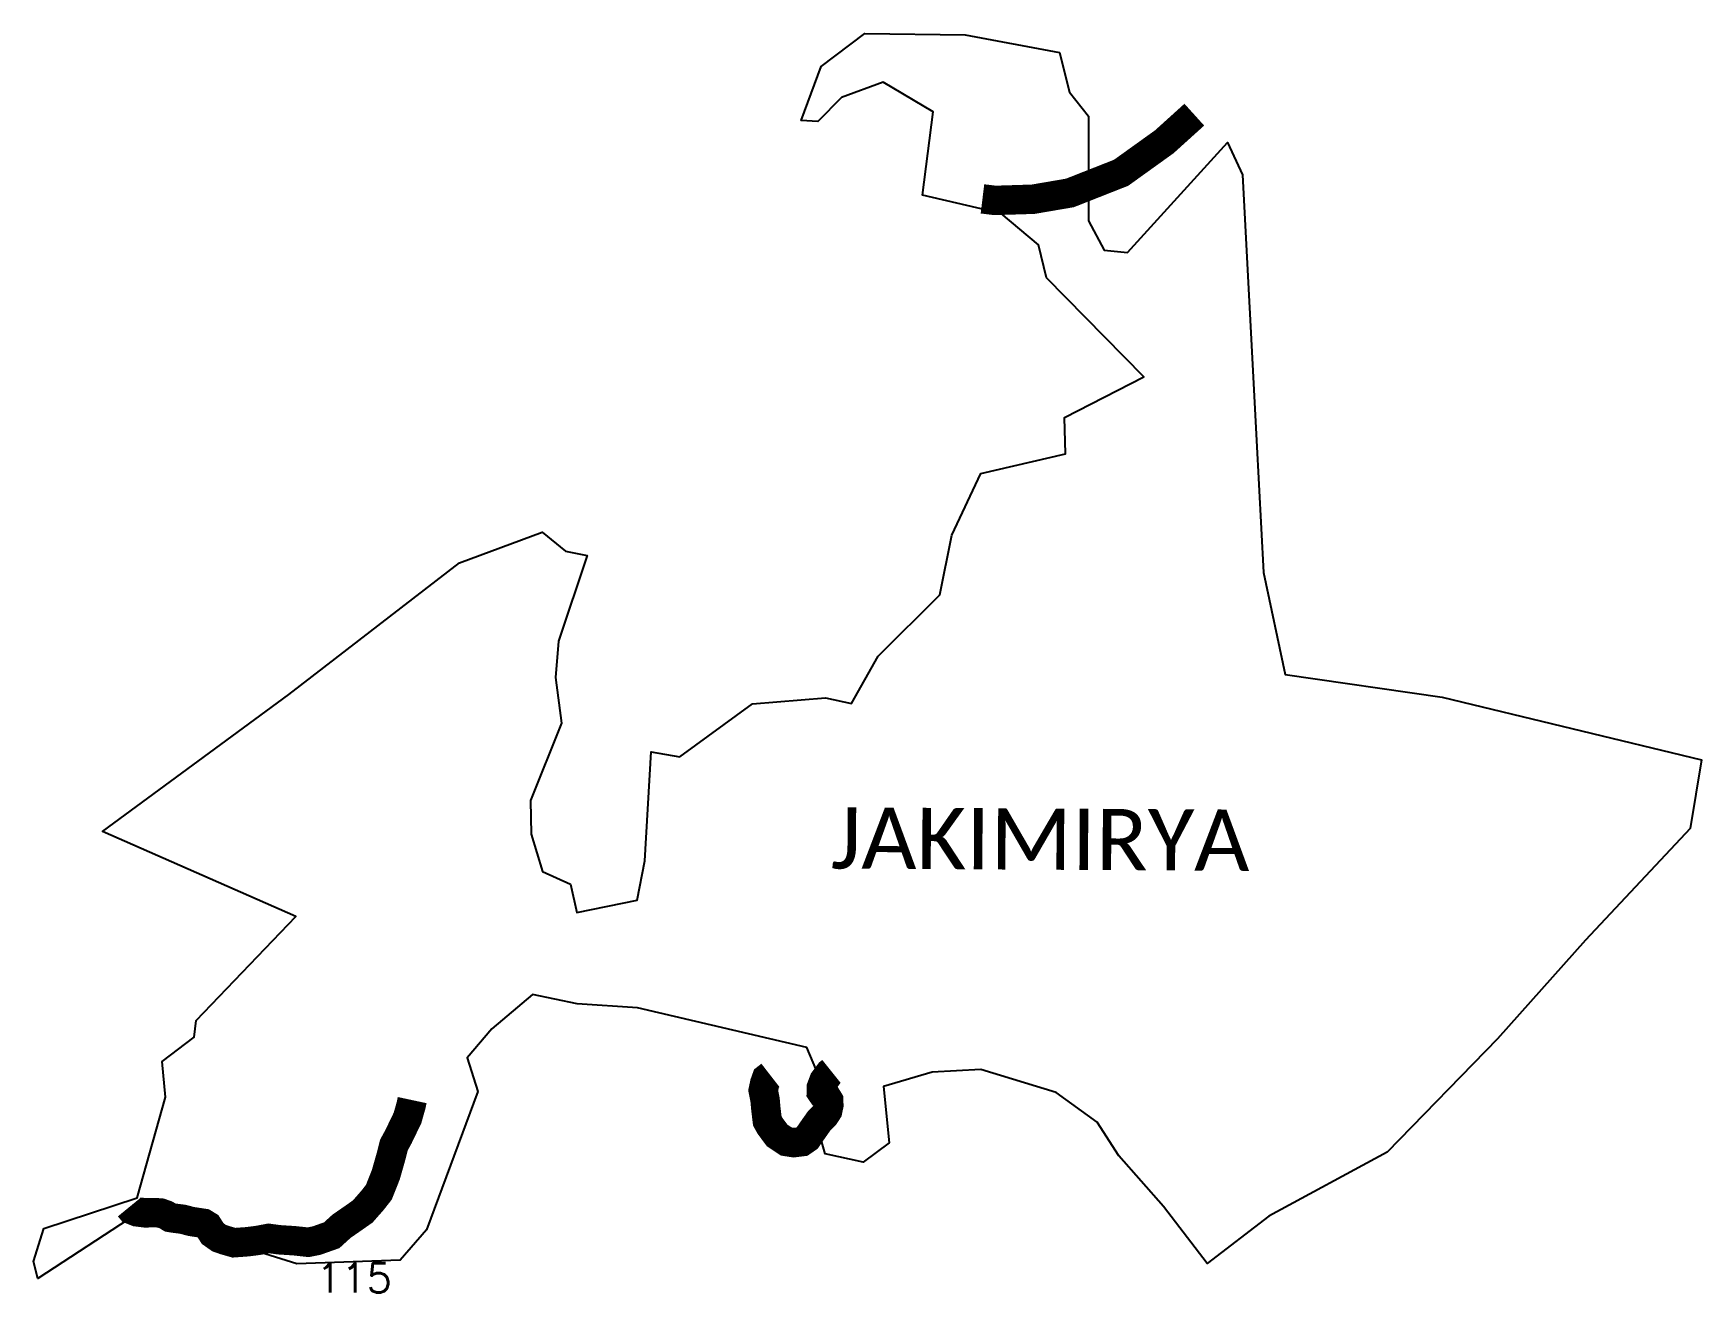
# Model space of a CAD drawing. Header units: metres. Extents: x 314786 to 317620, y 1882608 to 1884747.
import ezdxf

# ---------------------------------------------------------------- set-up
doc = ezdxf.new("R2010")
doc.units = ezdxf.units.M
for name, color, linetype in [('UNPROTECTED', 130, 'Continuous'), ('UNPROTECTED DUE TO CREEK', 150, 'Continuous'), ('village', 3, 'Continuous'), ('VILLAGE NAME', 250, 'Continuous')]:
    doc.layers.add(name, color=color, linetype=linetype)
doc.styles.get("Standard").update_dxf_attribs({"font": 'simplex.shx'})

msp = doc.modelspace()

# ---------------------------------------------------------------- linework, layer by layer
at = {"layer": 'UNPROTECTED', "const_width": 50, "flags": 128}
for points in [[(316038.3, 1882976.7), (316031.6, 1882971.5), (316028.5, 1882962.8), (316026, 1882951), (316029.2, 1882934.7), (316030.6, 1882919.1), (316033, 1882899.2), (316037.6, 1882890.9), (316049.5, 1882874.8), (316065.1, 1882864.3), (316077.9, 1882862.3), (316092.1, 1882864.1), (316100.5, 1882869.9), (316112.3, 1882886.9), (316121, 1882899.2), (316129.8, 1882907.9), (316135.6, 1882916.7), (316137.5, 1882926), (316137.3, 1882934.1), (316134, 1882939.5), (316127.7, 1882943.9), (316124.7, 1882948.3), (316124.9, 1882956.2), (316129.3, 1882967.9), (316139, 1882981), (316142, 1882983.4)], [(314949.1, 1882752.9), (314952.7, 1882748.5), (314962, 1882744.8), (314976.2, 1882743), (314992.5, 1882743.5), (315002.5, 1882742.7), (315011.5, 1882739.5), (315018.5, 1882735.2), (315025.5, 1882734), (315039.9, 1882732.2), (315054.3, 1882728.4), (315075.5, 1882725.2), (315082.4, 1882721), (315090.8, 1882707.8), (315101.6, 1882700.2), (315110.9, 1882696.9), (315127, 1882692.3), (315150.3, 1882694), (315167.9, 1882696.3), (315186, 1882699.7), (315203.7, 1882697.3), (315229.2, 1882695.7), (315253, 1882693.1), (315267.2, 1882695.9), (315292.9, 1882705), (315309.7, 1882720.3), (315329.2, 1882733.8), (315345.7, 1882745.4), (315362.2, 1882764.2), (315373.1, 1882778.1), (315385, 1882808.1), (315394.1, 1882840.2), (315398.7, 1882858.3), (315406.4, 1882872.5), (315421.7, 1882904.2), (315427.7, 1882925.3), (315429.7, 1882934.6)]]:
    msp.add_lwpolyline(points, dxfattribs=at)
at = {"layer": 'UNPROTECTED DUE TO CREEK', "const_width": 50, "flags": 128}
msp.add_lwpolyline([(316398.5, 1884465.8), (316420, 1884463.2), (316484.5, 1884465.2), (316547.1, 1884475.9), (316634.1, 1884510.2), (316707.5, 1884562.9), (316758.4, 1884608.9)], dxfattribs=at)
at = {"layer": 'village', "color": 3}
msp.add_polyline3d([(316121.6, 1882972.8, 0), (316100.1, 1883024.2, 0), (315812.7, 1883091.3, 0), (315709.7, 1883097.9, 0), (315634, 1883113.8, 0), (315565.2, 1883055.8, 0), (315523.3, 1883006.2, 0), (315541.3, 1882949.1, 0), (315453.8, 1882714, 0), (315409.3, 1882662.8, 0), (315233.8, 1882656.3, 0), (314962.1, 1882741.3, 0), (314793.7, 1882631.6, 0), (314786.1, 1882660.6, 0), (314804, 1882716.7, 0), (314962.7, 1882768.8, 0), (315010.8, 1882939.4, 0), (315004.7, 1883000.3, 0), (315059.1, 1883041.3, 0), (315062.9, 1883069.9, 0), (315232.3, 1883246.8, 0), (314903.8, 1883390.8, 0), (315220.4, 1883623.5, 0), (315510.1, 1883847.4, 0), (315650.5, 1883899.7, 0), (315689.9, 1883867.4, 0), (315727, 1883859.7, 0), (315678.2, 1883714.4, 0), (315673, 1883652.7, 0), (315683.2, 1883575.3, 0), (315630.9, 1883443.4, 0), (315631.9, 1883386.7, 0), (315650.9, 1883322.8, 0), (315698.5, 1883301.7, 0), (315709.5, 1883253.5, 0), (315812, 1883274.1, 0), (315825.2, 1883340.9, 0), (315835.7, 1883526.2, 0), (315884.1, 1883517.8, 0), (316007.9, 1883608.1, 0), (316131.6, 1883617.8, 0), (316176, 1883608.7, 0), (316221.4, 1883689, 0), (316325.9, 1883793.1, 0), (316346.4, 1883894.4, 0), (316395.7, 1883999.5, 0), (316539.4, 1884032.4, 0), (316537.7, 1884094.5, 0), (316672.7, 1884163.6, 0), (316507.2, 1884331.8, 0), (316493.7, 1884387.9, 0), (316430.5, 1884440.7, 0), (316296.6, 1884472, 0), (316314.6, 1884613.6, 0), (316230, 1884664.1, 0), (316158.9, 1884637.9, 0), (316119, 1884597, 0), (316090.4, 1884599, 0), (316124.4, 1884691, 0), (316198.6, 1884747, 0), (316369.3, 1884744.8, 0), (316529.3, 1884714.4, 0), (316546.2, 1884646.9, 0), (316578.6, 1884606.2, 0), (316578.4, 1884428.3, 0), (316605.2, 1884378.5, 0), (316645.1, 1884374.7, 0), (316815, 1884561.7, 0), (316840.3, 1884506.6, 0), (316864.3, 1884055.4, 0), (316876.2, 1883830.9, 0), (316912.5, 1883657.5, 0), (317179.2, 1883619.4, 0), (317620.3, 1883512.6, 0), (317600.5, 1883396, 0), (317422.8, 1883206.4, 0), (317273.7, 1883038.5, 0), (317086, 1882846.3, 0), (316884.8, 1882737.6, 0), (316780.4, 1882657.2, 0), (316705.8, 1882754.1, 0), (316630.4, 1882840.2, 0), (316593.6, 1882897.3, 0), (316523.5, 1882947.6, 0), (316395.8, 1882986.4, 0), (316313, 1882982, 0), (316230.4, 1882957.8, 0), (316240.2, 1882861.9, 0), (316196.1, 1882829.1, 0), (316131.5, 1882843.1, 0), (316119.7, 1882883.2, 0)], close=True, dxfattribs=at)

# ---------------------------------------------------------------- texts
at = {"layer": 'UNPROTECTED', "insert": (315266.5, 1882657.5), "char_height": 50, "attachment_point": 1}
msp.add_mtext_dynamic_manual_height_columns('115', width=166.704, gutter_width=1, heights=[0], dxfattribs=at)
at = {"layer": 'VILLAGE NAME', "insert": (316141.4, 1883432.1), "char_height": 104.042, "attachment_point": 1, "rotation": 359.6762}
msp.add_mtext_dynamic_manual_height_columns('{\\fCalibri|b0|i0|c0|p34;JAKIMIRYA}', width=1142.412, gutter_width=520.2, heights=[0], dxfattribs=at)

doc.saveas('drawing.dxf')
